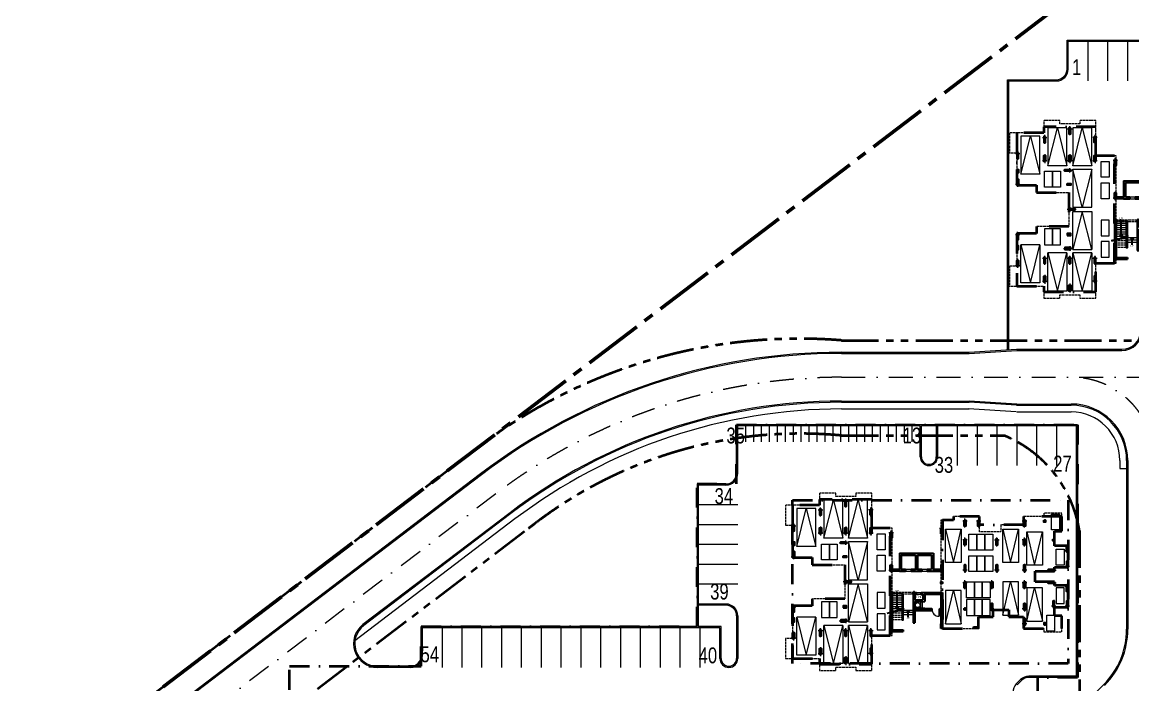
# Model space of a CAD drawing. Header units: inches. Extents: x 5542223 to 12533222, y 497239 to 5189502.
# Drawn here: x 6603708 to 6743745, y 2156532 to 2240072 of the extents above; entities that cross this region are included whole.
import ezdxf

# ---------------------------------------------------------------- set-up
doc = ezdxf.new("R2010")
doc.units = ezdxf.units.IN
doc.header["$MEASUREMENT"] = 0
for name, pattern in [('CENTER2', [1.125, 0.75, -0.125, 0.125, -0.125]), ('DASHDOT', [1, 0.5, -0.25, 0, -0.25]), ('HIDDEN', [0.375, 0.25, -0.125]), ('PHANTOM2', [1.25, 0.625, -0.125, 0.125, -0.125, 0.125, -0.125])]:
    doc.linetypes.add(name, pattern=pattern)
doc.layers.get('0').update_dxf_attribs({"color": 1})
for name, color, linetype, lineweight in [('aa-total', 7, 'Continuous', 30), ('Area_parking', 7, 'DASHDOT', 40), ('C_grid', 7, 'CENTER2', 13), ('col', 7, 'Continuous', 30), ('col-fill', 7, 'Continuous', 9), ('DOOR', 7, 'Continuous', 9), ('hatch', 8, 'Continuous', 9), ('new site profile', 7, 'CENTER2', 60), ('parking', 7, 'Continuous', 13), ('PARKING NO TXT', 7, 'Continuous', 9), ('PAVEMENT', 7, 'Continuous', 15), ('PROJECTION', 7, 'HIDDEN', 18), ('Road', 7, 'Continuous', 15), ('Road_center', 7, 'DASHDOT', 13), ('Road_CStone', 8, 'Continuous', 15), ('ROW', 7, 'PHANTOM2', 40), ('S_Parkingbays', 7, 'Continuous', 13), ('STAIR', 253, 'Continuous', 5), ('WALL', 7, 'Continuous', 30)]:
    doc.layers.add(name, color=color, linetype=linetype, lineweight=lineweight)
doc.styles.add('NITIN', font='ARIALN.TTF', dxfattribs={"width": 0.75})
doc.styles.add('Parking_txt', font='arial.ttf', dxfattribs={"width": 0.75})

# ---------------------------------------------------------------- blocks, each defined once
blk = doc.blocks.new('col')
at = {"layer": 'col', "linetype": 'Continuous', "ltscale": 10}
blk.add_hatch(color=256, dxfattribs=at).paths.add_polyline_path([(-115, -115), (115, -115), (115, 635), (-115, 635)])
at = {"layer": 'C_grid', "linetype": 'Continuous', "ltscale": 10}
for p, q in [((282, 0), (-287, 0)), ((0, 810), (0, -323))]:
    blk.add_line(p, q, dxfattribs=at)
at = {"layer": 'col', "linetype": 'Continuous', "ltscale": 10}
blk.add_lwpolyline([(-115, -115), (115, -115), (115, 635), (-115, 635)], close=True, dxfattribs=at)
blk = doc.blocks.new('DOOR_LEFT')
at = {"layer": 'DOOR'}
for p, q in [((-0.46, 0), (-0.46, 0.88)), ((-0.42, 0.88), (-0.46, 0.88)), ((-0.46, 0), (-0.42, 0)), ((-0.42, 0), (-0.42, 0.88))]:
    blk.add_line(p, q, dxfattribs=at)
blk.add_arc((-0.42, 0), 0.883, 360, 90, dxfattribs=at)
blk = doc.blocks.new('C')
at = {"layer": 'col'}
blk.add_hatch(color=256, dxfattribs=at).paths.add_polyline_path([(115, 0), (-115, 0), (-115, -230), (115, -230)])
at = {"layer": 'C_grid'}
for p, q in [((0, 115), (0, -345)), ((-230, -115), (230, -115))]:
    blk.add_line(p, q, dxfattribs=at)
at = {"layer": 'col'}
blk.add_lwpolyline([(-115, 0), (115, 0), (115, -230), (-115, -230)], close=True, dxfattribs=at)
blk = doc.blocks.new('Res_F')
at = {"layer": 'col', "linetype": 'Continuous', "ltscale": 10}
for points in [[(-15392, 989), (-15623, 989), (-15623, 1439), (-15392, 1439)], [(-9252, -556), (-9252, -326), (-8802, -326), (-8802, -556)], [(-8802, -6656), (-8802, -6886), (-9252, -6886), (-9252, -6656)], [(-15392, -8651), (-15623, -8651), (-15623, -8201), (-15392, -8201)]]:
    blk.add_hatch(color=256, dxfattribs=at).paths.add_polyline_path(points)
at = {"layer": 'col'}
for points in [[(3300, -3610), (3300, -3840), (3070, -3840), (3070, -3610)], [(3070, -9505), (3070, -8905), (3300, -8905), (3300, -9505)], [(7210, -9275), (7810, -9275), (7810, -9505), (7210, -9505)], [(16290, -8790), (16060, -8790), (16060, -9020), (16290, -9020)]]:
    blk.add_hatch(color=256, dxfattribs=at).paths.add_polyline_path(points)
at = {"layer": 'col', "linetype": 'Continuous'}
blk.add_hatch(color=256, dxfattribs=at).paths.add_polyline_path([(-420, -6980), (-420, -7210), (1040, -7210), (1040, -6980)])
at = {"layer": 'col-fill', "ltscale": 5}
h = blk.add_hatch(color=256, dxfattribs=at)
h.paths.add_polyline_path([(2145, -2260), (1365, -2260), (1365, -2030), (1915, -2030), (1915, -230), (115, -230), (115, -2030), (-115, -2030), (-115, -230), (-1915, -230), (-1915, -2030), (-1365, -2030), (-1365, -2260), (-2145, -2260), (-2145, 0), (2145, 0)])
h.paths.add_polyline_path([(665, -2260), (-665, -2260), (-665, -2030), (665, -2030)], flags=17)
h = blk.add_hatch(color=256, dxfattribs=at)
h.paths.add_polyline_path([(-190, -8776), (-420, -8776), (-420, -8026), (-190, -8026)])
h.paths.add_polyline_path([(-190, -8026), (-420, -8026), (-420, -7210), (-190, -7210)])
at = {"color": 0, "linetype": 'ByBlock', "lineweight": -2}
for p, q in [((-2445, -7026), (-2632, -6839)), ((-2257, -6839), (-2445, -7026)), ((-1047, -7212), (-1234, -7399)), ((-859, -7399), (-1047, -7212))]:
    blk.add_line(p, q, dxfattribs=at)
at = {"ltscale": 10}
blk.add_line((-1047, -8083), (-1047, -7212), dxfattribs=at)
blk.add_lwpolyline([(-2445, -7026), (-2445, -4864)], dxfattribs=at)
for points in [[(-1670, -5101), (-1820, -5101), (-1820, -8401), (-1670, -8401)], [(-1720, -5151), (-1770, -5151), (-1770, -8351), (-1720, -8351)]]:
    blk.add_lwpolyline(points, close=True, dxfattribs=at)
at = {"layer": 'col', "linetype": 'Continuous', "ltscale": 10}
for points in [[(-15623, 1439), (-15392, 1439), (-15392, 989), (-15623, 989)], [(-9252, -326), (-8802, -326), (-8802, -556), (-9252, -556)], [(-9252, -6886), (-8802, -6886), (-8802, -6656), (-9252, -6656)], [(-15623, -8651), (-15392, -8651), (-15392, -8201), (-15623, -8201)]]:
    blk.add_lwpolyline(points, close=True, dxfattribs=at)
for points in [[(-3070, 2439), (-3070, 2069), (-3300, 2069), (-3300, 2669)], [(-3300, 2669), (-3070, 2669)]]:
    blk.add_lwpolyline(points, dxfattribs=at)
at = {"layer": 'col'}
for points in [[(18920, 930), (19150, 930), (19150, 180), (18920, 180)], [(18920, -1780), (19150, -1780), (19150, -1030), (18920, -1030)], [(3300, -3610), (3300, -3840), (3070, -3840), (3070, -3610)], [(18920, -4090), (19150, -4090), (19150, -4840), (18920, -4840)], [(-420, -7210), (1040, -7210), (1040, -6980), (-420, -6980)], [(18920, -6800), (19150, -6800), (19150, -6050), (18920, -6050)], [(3070, -9505), (3070, -8905), (3300, -8905), (3300, -9505)], [(7210, -9275), (7810, -9275), (7810, -9505), (7210, -9505)], [(16060, -9020), (16290, -9020), (16290, -8790), (16060, -8790)]]:
    blk.add_lwpolyline(points, close=True, dxfattribs=at)
at = {"layer": 'hatch', "ltscale": 10}
for p, q in [((-1365, -2030), (1365, -2030)), ((-1365, -2260), (1365, -2260)), ((10, -4950), (610, -4950)), ((10, -5180), (610, -5180)), ((510, -6110), (510, -6980)), ((740, -6110), (740, -6980))]:
    blk.add_line(p, q, dxfattribs=at)
at = {"layer": 'PROJECTION', "ltscale": 500}
for p, q in [((-420, -4950), (-3070, -4950)), ((-420, -5180), (-3070, -5180)), ((-1820, -7576), (-3070, -7576)), ((-1820, -7851), (-3070, -7851)), ((-1820, -8126), (-3070, -8126)), ((-1820, -8401), (-3070, -8401))]:
    blk.add_line(p, q, dxfattribs=at)
for points in [[(-3070, 3154), (-5628, 3154), (-5628, 7584), (-7658, 7584), (-7658, 7169), (-10178, 7169), (-10178, 7584), (-12208, 7584), (-12208, 6054), (-16523, 6054), (-16523, 3539), (-15623, 3539), (-15623, -556), (-13143, -556), (-13143, -1456), (-9033, -1456), (-9033, -3606), (-9033, -5756), (-13143, -5756), (-13143, -6656), (-15623, -6656), (-15623, -10751), (-16523, -10751), (-16523, -13266), (-12208, -13266), (-12208, -14796), (-10178, -14796), (-10178, -14381), (-7658, -14381), (-7658, -14796), (-5628, -14796), (-5628, -10366), (-3070, -10366), (-3070, -9881)], [(3070, -9505), (7810, -9505), (7810, -8040), (9690, -8040), (9690, -7140), (11630, -7140), (11630, -8040), (13510, -8040), (13510, -9505), (16060, -9505), (16060, -9920), (18320, -9920), (18320, -7905), (17420, -7905), (17420, -6800), (19150, -6800), (19150, -4090), (17420, -4090), (17420, -3610), (14970, -3610), (14970, -2260), (17420, -2260), (17420, -1780), (19150, -1780), (19150, 930), (17420, 930), (17420, 2795), (18320, 2795), (18320, 5055), (16060, 5055), (16060, 4640), (13510, 4640), (13510, 3590), (10625, 3590), (10625, 2690), (7960, 2690), (7960, 4640), (4685, 4640), (4685, 4155), (3070, 4155)]]:
    blk.add_lwpolyline(points, close=True, dxfattribs=at)
at = {"layer": 'PROJECTION', "linetype": 'Continuous'}
blk.add_circle((153, -6543), 306, dxfattribs=at)
at = {"layer": 'STAIR'}
for p, q in [((-1820, -5101), (-3070, -5101)), ((-1820, -5376), (-3070, -5376)), ((-1820, -5651), (-3070, -5651)), ((-1820, -5926), (-3070, -5926)), ((-1820, -6201), (-3070, -6201)), ((-1820, -6476), (-3070, -6476)), ((-1820, -6751), (-3070, -6751)), ((-1820, -7026), (-3070, -7026)), ((-1820, -7301), (-3070, -7301)), ((-420, -7210), (-1670, -7210)), ((-420, -7485), (-1670, -7485)), ((-420, -7760), (-1670, -7760))]:
    blk.add_line(p, q, dxfattribs=at)
for points in [[(-3709, -7507), (-2493, -7196), (-2444, -7293), (-2444, -7068), (-2368, -7158), (-1534, -6876)], [(-3682, -7609), (-2466, -7298), (-2416, -7395), (-2416, -7170), (-2341, -7260), (-1507, -6979)]]:
    blk.add_lwpolyline(points, dxfattribs=at)
at = {"layer": 'WALL'}
for p, q in [((-2145, 0), (-2145, -2260)), ((-2145, 0), (2145, 0)), ((2145, 0), (2145, -2260)), ((-1915, -230), (-1915, -2030)), ((-1915, -230), (-115, -230)), ((-115, -230), (-115, -2030)), ((115, -230), (115, -2030)), ((115, -230), (1915, -230)), ((1915, -230), (1915, -2030)), ((-2145, -2260), (-1365, -2260)), ((-1915, -2030), (-1365, -2030)), ((-1365, -2030), (-1365, -2260)), ((-665, -2030), (-665, -2260)), ((-665, -2030), (-115, -2030)), ((-665, -2260), (665, -2260)), ((115, -2030), (665, -2030)), ((665, -2030), (665, -2260)), ((1365, -2030), (1365, -2260)), ((1365, -2030), (1915, -2030)), ((1365, -2260), (2145, -2260)), ((-420, -4950), (-420, -8776)), ((-420, -4950), (10, -4950)), ((-190, -5180), (-190, -5880)), ((-190, -5180), (10, -5180)), ((10, -5180), (10, -4950)), ((610, -5180), (610, -4950)), ((610, -4950), (1040, -4950)), ((610, -5180), (810, -5180)), ((810, -5180), (810, -5880)), ((1040, -4950), (1040, -6110)), ((1040, -4950), (2145, -4950)), ((-190, -5880), (810, -5880)), ((-190, -6110), (1040, -6110)), ((-190, -6110), (-190, -8776)), ((-190, -6980), (1955, -6980)), ((2955, -6980), (3070, -6980)), ((-420, -7210), (1955, -7210)), ((-420, -8026), (-190, -8026)), ((2955, -7210), (3070, -7210)), ((-3070, -9651), (-1670, -9651)), ((-1670, -9651), (-1670, -9881)), ((-420, -8776), (-190, -8776)), ((-3300, -9881), (-1670, -9881))]:
    blk.add_line(p, q, dxfattribs=at)
at = {"layer": 'WALL', "ltscale": 10}
for p, q in [((-3300, -2030), (-2145, -2030)), ((-3300, -2260), (-3300, -2030)), ((-2145, -2260), (-3300, -2260)), ((2145, -2030), (3070, -2030)), ((2145, -2260), (3070, -2260)), ((-3300, -4836), (-3070, -4836)), ((-3300, -4836), (-3300, -9881)), ((-3070, -4836), (-3070, -9651)), ((1040, -5180), (3070, -5180)), ((2145, -4950), (3300, -4950)), ((3070, -5180), (3070, -6980)), ((3300, -4950), (3300, -8905)), ((1955, -6980), (1955, -7210)), ((2955, -6980), (2955, -7210)), ((3070, -7210), (3070, -8905)), ((-3300, -9881), (-3070, -9881))]:
    blk.add_line(p, q, dxfattribs=at)
at = {"layer": 'aa-total', "linetype": 'Continuous', "ltscale": 10, "rotation": 180}
blk.add_blockref('col', (-305, -5065), dxfattribs=at)
at = {"layer": 'col', "linetype": 'Continuous'}
for p, rotation in [((-12092, 5454), 180), ((-8917, 6569), 180), ((-15507, 3459), 180), ((-3185, -5066), 180), ((-15507, -6771), 180), ((-8917, -8536), 90), ((-12092, -9766), 180), ((-8917, -9766), 180), ((-5742, -9766), 180)]:
    blk.add_blockref('col', p, dxfattribs=dict(at, rotation=rotation))
at = {"layer": 'col', "linetype": 'Continuous', "xscale": -1}
for p, rotation in [((-5743, 5454), 180), ((-3185, 2554), 180), ((-8917, 1324), 90), ((-8917, -3606), 270)]:
    blk.add_blockref('col', p, dxfattribs=dict(at, rotation=rotation))
at = {"layer": 'col', "xscale": -1}
for p, rotation in [((6115, 4040), 180), ((7845, 4040), 180), ((13625, 4040), 180), ((3185, 3095), 180), ((6115, 1675), 180), ((13625, 1675), 180), ((17305, -2145), 90), ((6115, -3725), 180), ((9495, -3725), 180), ((13625, -3725), 180), ((17305, -3725), 90), ((19035, -4205), 180)]:
    blk.add_blockref('col', p, dxfattribs=dict(at, rotation=rotation))
at = {"layer": 'col'}
for name, p in [('C', (16175, 4155)), ('C', (17305, 1790)), ('col', (19035, 295)), ('col', (3185, -2145)), ('col', (6115, -2145)), ('col', (10130, -2145)), ('col', (13625, -2145)), ('col', (19035, -1665)), ('col', (3185, -7025)), ('C', (6115, -6910)), ('col', (9495, -7025)), ('col', (13625, -7025)), ('col', (17305, -6685)), ('col', (19035, -6685)), ('col', (13625, -8905))]:
    blk.add_blockref(name, p, dxfattribs=at)
at = {"layer": 'col', "linetype": 'Continuous', "xscale": -1}
for p in [(-12092, 2554), (-8917, 2554), (-5742, 2554), (-15507, -441), (-3185, -2146), (-3185, -9766), (-15507, -10671), (-12092, -12666), (-8917, -13781)]:
    blk.add_blockref('col', p, dxfattribs=at)
at = {"layer": 'col', "linetype": 'Continuous'}
blk.add_blockref('col', (-5743, -12666), dxfattribs=at)
at = {"layer": 'DOOR', "xscale": 999.9999999403954, "yscale": 999.9999999417923, "zscale": 999.9999999417923, "rotation": 180}
blk.add_blockref('DOOR_LEFT', (2416, -7066), dxfattribs=at)
at = {"layer": 'PROJECTION', "ltscale": 500, "rotation": 180}
blk.add_blockref('col', (10130, 1675), dxfattribs=at)
at = {"style": 'NITIN'}
for p in [(-2647, -4850), (-1271, -8314)]:
    blk.add_text('UP', height=225, dxfattribs=at).set_placement(p)
at = {"layer": 'STAIR', "lineweight": 60, "style": 'NITIN'}
blk.add_text('FHR', height=280, dxfattribs=at).set_placement((2, -5650))
blk = doc.blocks.new('A$C54637D1A')
at = {"layer": 'parking', "linetype": 'Continuous', "ltscale": 10}
for p, q in [((2400, 4800), (0, 4800)), ((0, 4800), (0, 0)), ((2400, 0), (2400, 4800)), ((2400, 0), (0, 0))]:
    blk.add_line(p, q, dxfattribs=at)
blk.add_lwpolyline([(0, 0), (1200, 4800), (2400, 0)], dxfattribs=at)

msp = doc.modelspace()

# ---------------------------------------------------------------- linework, layer by layer
msp.add_circle((6864263.374, 1819279.277), 1322040.52)
at = {"layer": 'Area_parking', "ltscale": 5000}
for p, q in [((6739101.133, 2226862.199), (6732521.133, 2226862.199)), ((6732521.133, 2226862.199), (6732521.146, 2226132.199)), ((6739101.133, 2223232.199), (6739101.133, 2226862.199)), ((6732521.146, 2226132.199), (6729105.133, 2226132.139)), ((6729105.133, 2226132.139), (6729105.133, 2219522.199)), ((6741428.633, 2223232.199), (6739101.133, 2223232.199)), ((6741428.633, 2209712.199), (6741428.633, 2223232.199)), ((6729105.133, 2219522.199), (6731586.133, 2219522.199)), ((6731586.133, 2219522.199), (6731586.133, 2218622.199)), ((6731586.133, 2218622.199), (6735696.133, 2218622.199)), ((6735696.133, 2218622.199), (6735696.133, 2214322.199)), ((6735696.133, 2214322.199), (6731586.133, 2214322.199)), ((6731586.133, 2214322.199), (6731586.133, 2213422.199)), ((6729105.133, 2213422.199), (6729105.133, 2206812.199)), ((6731586.133, 2213422.199), (6729105.133, 2213422.199)), ((6739101.133, 2209712.199), (6741428.633, 2209712.199)), ((6739101.133, 2206082.199), (6739101.133, 2209712.199)), ((6729105.133, 2206812.199), (6732521.133, 2206812.199)), ((6732521.133, 2206812.199), (6732521.133, 2206082.199)), ((6732521.133, 2206082.199), (6739101.133, 2206082.199)), ((6693794.633, 2189328.154), (6736767.133, 2189328.154)), ((6693794.633, 2181857.199), (6693794.633, 2189328.154)), ((6736767.133, 2189328.154), (6736767.133, 2157468.154)), ((6688794.633, 2181857.199), (6693794.633, 2181857.199)), ((6688794.633, 2163877.199), (6688794.633, 2181857.199)), ((6704259.646, 2179177.199), (6700843.633, 2179177.139)), ((6700843.633, 2179177.139), (6700843.633, 2172567.199)), ((6700844.133, 2179807.199), (6735617.133, 2179807.199)), ((6700844.133, 2159227.199), (6700844.133, 2179807.199)), ((6710839.633, 2179907.199), (6704259.633, 2179907.199)), ((6704259.633, 2179907.199), (6704259.646, 2179177.199)), ((6710839.633, 2176277.199), (6710839.633, 2179907.199)), ((6735617.133, 2179807.199), (6735617.133, 2159227.199)), ((6724427.133, 2177763.154), (6721152.133, 2177763.154)), ((6721152.133, 2177763.154), (6721152.133, 2177278.154)), ((6724427.133, 2176713.154), (6724427.133, 2177763.154)), ((6729977.133, 2177763.154), (6729977.133, 2176713.154)), ((6734787.133, 2177763.154), (6729977.133, 2177763.154)), ((6734787.133, 2175918.154), (6734787.133, 2177763.154)), ((6713167.133, 2176277.199), (6710839.633, 2176277.199)), ((6713167.133, 2162757.199), (6713167.133, 2176277.199)), ((6721152.133, 2177278.154), (6719767.133, 2177278.154)), ((6719767.133, 2177278.154), (6719767.133, 2163618.154)), ((6729977.133, 2176713.154), (6724427.133, 2176713.154)), ((6733887.133, 2175918.154), (6734787.133, 2175918.154)), ((6733887.133, 2174053.197), (6733887.133, 2175918.154)), ((6735617.133, 2174053.197), (6733887.133, 2174053.197)), ((6735617.133, 2171343.197), (6735617.133, 2174053.197)), ((6700843.633, 2172567.199), (6703324.633, 2172567.199)), ((6703324.633, 2172567.199), (6703324.633, 2171667.199)), ((6703324.633, 2171667.199), (6707434.633, 2171667.199)), ((6707434.633, 2171667.199), (6707434.633, 2167367.199)), ((6731437.133, 2170863.154), (6733887.133, 2170863.154)), ((6731437.133, 2169513.135), (6731437.133, 2170863.154)), ((6733887.133, 2171343.197), (6735617.133, 2171343.197)), ((6733887.133, 2170863.154), (6733887.133, 2171343.197)), ((6733887.133, 2169513.154), (6731437.133, 2169513.135)), ((6733887.133, 2169033.12), (6733887.133, 2169513.154)), ((6735617.133, 2169033.12), (6733887.133, 2169033.12)), ((6735617.133, 2166323.12), (6735617.133, 2169033.12)), ((6700843.633, 2166467.199), (6700843.633, 2159857.199)), ((6703324.633, 2166467.199), (6700843.633, 2166467.199)), ((6707434.633, 2167367.199), (6703324.633, 2167367.199)), ((6703324.633, 2167367.199), (6703324.633, 2166467.199)), ((6724277.133, 2163618.154), (6724277.133, 2165083.154)), ((6724277.133, 2165083.154), (6726157.133, 2165083.154)), ((6726157.133, 2165083.154), (6726157.133, 2165983.154)), ((6726157.133, 2165983.154), (6728097.133, 2165983.154)), ((6728097.133, 2165983.154), (6728097.133, 2165083.154)), ((6728097.133, 2165083.154), (6729977.133, 2165083.154)), ((6729977.133, 2165083.154), (6729977.133, 2163618.154)), ((6733887.133, 2166323.12), (6735617.133, 2166323.12)), ((6733887.133, 2165218.08), (6733887.133, 2166323.12)), ((6734787.133, 2165218.08), (6733887.133, 2165218.08)), ((6734787.133, 2163618.154), (6734787.133, 2165218.08)), ((6654033.133, 2163877.199), (6688794.633, 2163877.199)), ((6654033.133, 2158877.199), (6654033.133, 2163877.199)), ((6719767.133, 2163618.154), (6724277.133, 2163618.154)), ((6729977.133, 2163618.154), (6734787.133, 2163618.154)), ((6710839.633, 2162757.199), (6713167.133, 2162757.199)), ((6710839.633, 2159127.199), (6710839.633, 2162757.199)), ((6700843.633, 2159857.199), (6704259.633, 2159857.199)), ((6704259.633, 2159857.199), (6704259.633, 2159127.199)), ((6637432.133, 2158877.199), (6654033.133, 2158877.199)), ((6637432.133, 2135897.199), (6637432.133, 2158877.199)), ((6735617.133, 2159227.199), (6700844.133, 2159227.199)), ((6704259.633, 2159127.199), (6710839.633, 2159127.199)), ((6731740.97, 2157468.154), (6731740.97, 2155158.223)), ((6736767.133, 2157468.154), (6731740.97, 2157468.154))]:
    msp.add_line(p, q, dxfattribs=at)
at = {"layer": 'new site profile', "ltscale": 10000}
msp.add_lwpolyline([(6761787.132, 2262957.199), (6513967.133, 2074507.199), (6410217.133, 1970957.199), (6410217.133, 1920957.199), (6513967.133, 1920957.199), (6761787.133, 1920957.199)], dxfattribs=at)
at = {"layer": 'parking'}
for points in [[(6739764.883, 2220517.199), (6739764.883, 2222517.199), (6740764.883, 2222517.199), (6740764.883, 2220517.199)], [(6732627.061, 2219291.124), (6732627.061, 2221291.124), (6733627.061, 2221291.124), (6733627.061, 2219291.124)], [(6733627.061, 2219291.124), (6733627.061, 2221291.124), (6734627.061, 2221291.124), (6734627.061, 2219291.124)], [(6739764.883, 2217817.199), (6739764.883, 2219817.199), (6740764.883, 2219817.199), (6740764.883, 2217817.199)], [(6732627.061, 2214015.756), (6732627.061, 2212015.756), (6733627.061, 2212015.756), (6733627.061, 2214015.756)], [(6733627.061, 2214015.756), (6733627.061, 2212015.756), (6734627.061, 2212015.756), (6734627.061, 2214015.756)], [(6739764.883, 2215127.199), (6739764.883, 2213127.199), (6740764.883, 2213127.199), (6740764.883, 2215127.199)], [(6739764.883, 2212427.199), (6739764.883, 2210427.199), (6740764.883, 2210427.199), (6740764.883, 2212427.199)], [(6733501.512, 2176058.08), (6733501.512, 2178058.08), (6734501.512, 2178058.08), (6734501.512, 2176058.08)], [(6711503.383, 2173562.199), (6711503.383, 2175562.199), (6712503.383, 2175562.199), (6712503.383, 2173562.199)], [(6723089.633, 2173502.715), (6723089.633, 2175502.715), (6724089.633, 2175502.715), (6724089.633, 2173502.715)], [(6724089.633, 2173502.715), (6724089.633, 2175502.715), (6725089.633, 2175502.715), (6725089.633, 2173502.715)], [(6725089.633, 2173502.715), (6725089.633, 2175502.715), (6726089.633, 2175502.715), (6726089.633, 2173502.715)], [(6704486.664, 2172271.114), (6704486.664, 2174271.114), (6705486.664, 2174271.114), (6705486.664, 2172271.114)], [(6705486.664, 2172271.114), (6705486.664, 2174271.114), (6706486.664, 2174271.114), (6706486.664, 2172271.114)], [(6734090.448, 2171614.215), (6734090.448, 2173614.215), (6735090.448, 2173614.215), (6735090.448, 2171614.215)], [(6711503.383, 2170862.199), (6711503.383, 2172862.199), (6712503.383, 2172862.199), (6712503.383, 2170862.199)], [(6723089.633, 2170802.715), (6723089.633, 2172802.715), (6724089.633, 2172802.715), (6724089.633, 2170802.715)], [(6724089.633, 2170802.715), (6724089.633, 2172802.715), (6725089.633, 2172802.715), (6725089.633, 2170802.715)], [(6725089.633, 2170802.715), (6725089.633, 2172802.715), (6726089.633, 2172802.715), (6726089.633, 2170802.715)], [(6722772.133, 2167513.154), (6722772.133, 2169513.154), (6723772.133, 2169513.154), (6723772.133, 2167513.154)], [(6723772.133, 2167513.154), (6723772.133, 2169513.154), (6724772.133, 2169513.154), (6724772.133, 2167513.154)], [(6724772.133, 2167513.154), (6724772.133, 2169513.154), (6725772.133, 2169513.154), (6725772.133, 2167513.154)], [(6711503.383, 2168172.199), (6711503.383, 2166172.199), (6712503.383, 2166172.199), (6712503.383, 2168172.199)], [(6734090.448, 2168762.075), (6734090.448, 2166762.075), (6735090.448, 2166762.075), (6735090.448, 2168762.075)], [(6704486.664, 2166995.745), (6704486.664, 2164995.745), (6705486.664, 2164995.745), (6705486.664, 2166995.745)], [(6705486.664, 2166995.745), (6705486.664, 2164995.745), (6706486.664, 2164995.745), (6706486.664, 2166995.745)], [(6722772.133, 2167283.154), (6722772.133, 2165283.154), (6723772.133, 2165283.154), (6723772.133, 2167283.154)], [(6723772.133, 2167283.154), (6723772.133, 2165283.154), (6724772.133, 2165283.154), (6724772.133, 2167283.154)], [(6724772.133, 2167283.154), (6724772.133, 2165283.154), (6725772.133, 2165283.154), (6725772.133, 2167283.154)], [(6711503.383, 2165472.199), (6711503.383, 2163472.199), (6712503.383, 2163472.199), (6712503.383, 2165472.199)], [(6732888.914, 2163304.913), (6732888.914, 2165304.913), (6733888.914, 2165304.913), (6733888.914, 2163304.913)]]:
    msp.add_lwpolyline(points, close=True, dxfattribs=at)
at = {"layer": 'parking', "ltscale": 10}
for points in [[(6720142.132, 2176159.071), (6721117.132, 2171959.071), (6722092.132, 2176159.071)], [(6727369.632, 2176159.071), (6728344.632, 2171959.071), (6729319.632, 2176159.071)], [(6730392.133, 2175814.215), (6731367.133, 2171614.215), (6732342.133, 2175814.215)], [(6727369.632, 2165313.135), (6728344.632, 2169513.135), (6729319.632, 2165313.135)], [(6720142.132, 2164217.238), (6721117.132, 2168417.238), (6722092.132, 2164217.238)], [(6730392.133, 2164562.094), (6731367.133, 2168762.094), (6732342.133, 2164562.094)]]:
    msp.add_lwpolyline(points, dxfattribs=at)
for points in [[(6722092.132, 2176159.071), (6722092.132, 2171959.071), (6720142.132, 2171959.071), (6720142.132, 2176159.071)], [(6729319.632, 2176159.071), (6729319.632, 2171959.071), (6727369.632, 2171959.071), (6727369.632, 2176159.071)], [(6732342.133, 2175814.215), (6732342.133, 2171614.215), (6730392.133, 2171614.215), (6730392.133, 2175814.215)], [(6729319.632, 2165313.135), (6729319.632, 2169513.135), (6727369.632, 2169513.135), (6727369.632, 2165313.135)], [(6722092.132, 2164217.238), (6722092.132, 2168417.238), (6720142.132, 2168417.238), (6720142.132, 2164217.238)], [(6732342.133, 2164562.094), (6732342.133, 2168762.094), (6730392.133, 2168762.094), (6730392.133, 2164562.094)]]:
    msp.add_lwpolyline(points, close=True, dxfattribs=at)
at = {"layer": 'PAVEMENT', "ltscale": 6000}
for p, q in [((6707002.844, 2191307.199), (6723105.633, 2191307.199)), ((6729043.255, 2190934.147), (6723043.255, 2191309.147)), ((6729105.633, 2190932.199), (6735992.133, 2190932.199)), ((6742117.133, 2184807.199), (6742117.133, 2183807.199)), ((6742117.133, 2183807.199), (6743117.133, 2183807.199)), ((6665842.397, 2177434.989), (6645663.32, 2162090.194))]:
    msp.add_line(p, q, dxfattribs=at)
for centre, radius, start, end in [((6707002.844, 2123307.199), 68000, 90, 127.25048241), ((6735992.133, 2184807.199), 6125, 0, 90)]:
    msp.add_arc(centre, radius, start, end, dxfattribs=at)
at = {"layer": 'Road'}
for p, q in [((6735605.633, 2237662.199), (6760605.633, 2237662.199)), ((6735605.633, 2234162.199), (6735605.633, 2237662.199)), ((6728105.633, 2198769.992), (6728105.633, 2232662.199)), ((6728105.633, 2232662.199), (6734105.633, 2232662.199)), ((6723105.633, 2198307.199), (6729105.633, 2198682.199)), ((6729105.633, 2191932.199), (6723105.633, 2192307.199)), ((6693944.633, 2183207.199), (6693944.633, 2189178.154)), ((6716944.633, 2189178.154), (6693944.633, 2189178.154)), ((6716944.633, 2185264.404), (6716944.633, 2189178.154)), ((6736617.133, 2189178.154), (6719117.133, 2189178.154)), ((6719117.133, 2189178.154), (6719117.133, 2185264.404)), ((6736617.133, 2189178.154), (6736617.133, 2157618.154)), ((6692444.633, 2181707.199), (6688944.633, 2181707.199)), ((6688944.633, 2181707.199), (6688944.633, 2166707.199)), ((6692444.633, 2166707.199), (6688944.633, 2166707.199)), ((6693944.633, 2165207.199), (6693944.633, 2159857.949)), ((6691683.133, 2163727.199), (6654183.133, 2163727.199)), ((6654183.133, 2160227.199), (6654183.133, 2163727.199)), ((6691683.133, 2159857.949), (6691683.133, 2163727.199)), ((6652683.133, 2158727.199), (6648490.109, 2158727.199)), ((6729053.964, 2156637.86), (6729594.919, 2157178.814)), ((6736617.133, 2157618.154), (6730655.579, 2157618.154))]:
    msp.add_line(p, q, dxfattribs=at)
at = {"layer": 'Road', "ltscale": 6000}
for p, q in [((6729105.633, 2198682.199), (6742378.633, 2198682.199)), ((6707002.844, 2198307.199), (6723105.633, 2198307.199)), ((6707002.844, 2192307.199), (6723105.633, 2192307.199)), ((6729105.633, 2191932.199), (6735992.133, 2191932.199)), ((6743117.133, 2184807.199), (6743117.133, 2163529.456)), ((6661605.292, 2183006.967), (6515943.618, 2072241.321)), ((6665237.096, 2178230.986), (6646674.207, 2164115.19))]:
    msp.add_line(p, q, dxfattribs=at)
at = {"layer": 'Road'}
for centre, radius, start, end in [((6734105.633, 2234162.199), 1500, 270, 0), ((6718030.883, 2185264.404), 1086.25, 180, 0), ((6692444.633, 2183207.199), 1500, 270, 0), ((6692444.633, 2165207.199), 1500, 0, 90), ((6733117.133, 2163529.456), 10000, 315, 0), ((6652683.133, 2160227.199), 1500, 270, 0), ((6692813.883, 2159857.949), 1130.75, 180, 0), ((6730114.624, 2155577.199), 1500, 134.99999985, 224.99999951), ((6730655.579, 2156118.154), 1500, 90, 134.99999989)]:
    msp.add_arc(centre, radius, start, end, dxfattribs=at)
at = {"layer": 'Road', "ltscale": 6000}
for centre, radius, start, end in [((6742378.633, 2201182.199), 2500, 270, 0), ((6742378.633, 2201182.199), 2350, 270, 0), ((6707002.844, 2123307.199), 75000, 90, 127.25048241), ((6707002.844, 2123307.199), 69000, 90, 127.25048241), ((6735992.133, 2184807.199), 7125, 0, 90), ((6648490.109, 2161727.199), 3000, 127.25048241, 270)]:
    msp.add_arc(centre, radius, start, end, dxfattribs=at)
at = {"layer": 'Road_center', "ltscale": 6000}
for p, q in [((6707002.844, 2195307.199), (6907488.227, 2195307.199)), ((6663421.194, 2180618.977), (6517920.103, 2069975.442))]:
    msp.add_line(p, q, dxfattribs=at)
for centre, radius, start, end in [((6707002.844, 2123307.199), 72000, 90, 127.25048241), ((6735992.133, 2184807.199), 10500, 0, 90)]:
    msp.add_arc(centre, radius, start, end, dxfattribs=at)
at = {"layer": 'Road_CStone', "ltscale": 6000}
for p, q in [((6735455.633, 2237812.199), (6758728.633, 2237812.199)), ((6735455.633, 2234162.199), (6735455.633, 2237812.199)), ((6727955.633, 2198760.617), (6727955.633, 2232812.199)), ((6727955.633, 2232812.199), (6734105.633, 2232812.199)), ((6723100.95, 2198457.199), (6729100.95, 2198832.199)), ((6729100.95, 2198832.199), (6742378.633, 2198832.199)), ((6707002.844, 2198457.199), (6723100.95, 2198457.199)), ((6707002.844, 2192157.199), (6723100.95, 2192157.199)), ((6729100.95, 2191782.199), (6723100.95, 2192157.199)), ((6729100.95, 2191782.199), (6735992.133, 2191782.199)), ((6736767.133, 2189328.154), (6693794.633, 2189328.154)), ((6693794.633, 2183207.199), (6693794.633, 2189328.154)), ((6717094.633, 2185264.404), (6717094.633, 2189178.154)), ((6718967.133, 2189178.154), (6717094.633, 2189178.154)), ((6718967.133, 2189178.154), (6718967.133, 2185264.404)), ((6736767.133, 2189328.154), (6736767.133, 2157468.154)), ((6742967.133, 2184807.199), (6742967.133, 2163529.456)), ((6661514.497, 2183126.367), (6515852.823, 2072360.72)), ((6688794.633, 2181857.199), (6688794.633, 2163877.199)), ((6692444.633, 2181857.199), (6688794.633, 2181857.199)), ((6665327.891, 2178111.586), (6646765.002, 2163995.791)), ((6692444.633, 2166557.199), (6688944.633, 2166557.199)), ((6688944.633, 2166557.199), (6688944.633, 2163877.199)), ((6693794.633, 2165207.199), (6693794.633, 2159857.949)), ((6688794.633, 2163877.199), (6654033.133, 2163877.199)), ((6654033.133, 2160227.2), (6654033.133, 2163877.199)), ((6691833.133, 2163877.199), (6688944.633, 2163877.199)), ((6691833.133, 2159857.949), (6691833.133, 2163877.199)), ((6652683.133, 2158877.199), (6648490.109, 2158877.199)), ((6729160.03, 2156531.794), (6729700.985, 2157072.748)), ((6736767.133, 2157468.154), (6730655.579, 2157468.154)), ((6714465.494, 2130947.813), (6740082.135, 2156564.454))]:
    msp.add_line(p, q, dxfattribs=at)
for centre, radius, start, end in [((6734105.633, 2234162.199), 1350, 270, 0), ((6707002.844, 2123307.199), 75150, 90, 127.25048241), ((6707002.844, 2123307.199), 68850, 90, 127.25048241), ((6735992.133, 2184807.199), 6975, 0, 90), ((6718030.883, 2185264.404), 936.25, 180, 0), ((6692444.633, 2183207.199), 1350, 270, 0), ((6692444.633, 2165207.199), 1350, 0, 90), ((6648490.109, 2161727.199), 2850, 127.25048241, 270), ((6733117.133, 2163529.456), 9850, 315, 0), ((6652683.133, 2160227.199), 1350, 270, 0), ((6692813.883, 2159857.949), 980.75, 180, 0), ((6730655.579, 2156118.154), 1350, 90, 134.99999989)]:
    msp.add_arc(centre, radius, start, end, dxfattribs=at)
at = {"layer": 'ROW', "ltscale": 7500}
for p, q in [((6707002.844, 2199957.199), (6907488.227, 2199957.199)), ((6707002.844, 2187957.199), (6727517.133, 2187957.199)), ((6659789.39, 2185394.958), (6513967.133, 2074507.199)), ((6667052.998, 2175842.995), (6521873.073, 2065443.685)), ((6737017.133, 2175957.199, 0), (6737017.133, 1944957.199, 0))]:
    msp.add_line(p, q, dxfattribs=at)
for centre, radius, start, end in [((6701718.424, 2133271.804), 66894.447, 85.46911929, 128.81397881), ((6701847.6, 2133028.222), 55170.364, 84.63833043, 129.0999832), ((6721583.725, 2173499.501), 15627.872, 9.04811171, 67.68685906)]:
    msp.add_arc(centre, radius, start, end, dxfattribs=at)
at = {"layer": 'S_Parkingbays'}
for p, q in [((6738105.633, 2232662.199), (6738105.633, 2237662.199)), ((6740605.633, 2232662.199), (6740605.633, 2237662.199)), ((6743105.633, 2232662.199), (6743105.633, 2237662.199)), ((6694944.633, 2187178.154), (6694944.633, 2189178.154)), ((6695944.633, 2187178.154), (6695944.633, 2189178.154)), ((6696944.633, 2187178.154), (6696944.633, 2189178.154)), ((6697944.633, 2187178.154), (6697944.633, 2189178.154)), ((6698944.633, 2187178.154), (6698944.633, 2189178.154)), ((6699944.633, 2187178.154), (6699944.633, 2189178.154)), ((6700944.633, 2187178.154), (6700944.633, 2189178.154)), ((6701944.633, 2187178.154), (6701944.633, 2189178.154)), ((6702944.633, 2187178.154), (6702944.633, 2189178.154)), ((6703944.633, 2187178.154), (6703944.633, 2189178.154)), ((6704944.633, 2187178.154), (6704944.633, 2189178.154)), ((6705944.633, 2187178.154), (6705944.633, 2189178.154)), ((6706944.633, 2187178.154), (6706944.633, 2189178.154)), ((6707944.633, 2187178.154), (6707944.633, 2189178.154)), ((6708944.633, 2187178.154), (6708944.633, 2189178.154)), ((6709944.633, 2187178.154), (6709944.633, 2189178.154)), ((6710944.633, 2187178.154), (6710944.633, 2189178.154)), ((6711944.633, 2187178.154), (6711944.633, 2189178.154)), ((6712944.633, 2187178.154), (6712944.633, 2189178.154)), ((6713944.633, 2187178.154), (6713944.633, 2189178.154)), ((6714944.633, 2187178.154), (6714944.633, 2189178.154)), ((6715944.633, 2187178.154), (6715944.633, 2189178.154)), ((6721617.133, 2189178.154), (6721617.133, 2184178.154)), ((6724117.133, 2189178.154), (6724117.133, 2184178.154)), ((6726617.133, 2189178.154), (6726617.133, 2184178.154)), ((6729117.133, 2189178.154), (6729117.133, 2184178.154)), ((6731617.133, 2189178.154), (6731617.133, 2184178.154)), ((6734117.133, 2189178.154), (6734117.133, 2184178.154)), ((6693944.633, 2179207.199), (6688944.633, 2179207.199)), ((6693944.633, 2176707.199), (6688944.633, 2176707.199)), ((6693944.633, 2174207.199), (6688944.633, 2174207.199)), ((6693944.633, 2171707.199), (6688944.633, 2171707.199)), ((6693944.633, 2169207.199), (6688944.633, 2169207.199)), ((6656683.133, 2158727.199), (6656683.133, 2163727.199)), ((6659183.133, 2158727.199), (6659183.133, 2163727.199)), ((6661683.133, 2158727.199), (6661683.133, 2163727.199)), ((6664183.133, 2158727.199), (6664183.133, 2163727.199)), ((6666683.133, 2158727.199), (6666683.133, 2163727.199)), ((6669183.133, 2158727.199), (6669183.133, 2163727.199)), ((6671683.133, 2158727.199), (6671683.133, 2163727.199)), ((6674183.133, 2158727.199), (6674183.133, 2163727.199)), ((6676683.133, 2158727.199), (6676683.133, 2163727.199)), ((6679183.133, 2158727.199), (6679183.133, 2163727.199)), ((6681683.133, 2158727.199), (6681683.133, 2163727.199)), ((6684183.133, 2158727.199), (6684183.133, 2163727.199)), ((6686683.133, 2158727.199), (6686683.133, 2163727.199)), ((6689183.133, 2158727.199), (6689183.133, 2163727.199))]:
    msp.add_line(p, q, dxfattribs=at)

# ---------------------------------------------------------------- block references
at = {"layer": 'col'}
for p in [(6744728.633, 2220078.154), (6716467.133, 2173123.154)]:
    msp.add_blockref('Res_F', p, dxfattribs=at)
at = {"layer": 'parking', "ltscale": 10}
for p in [(6733048.346, 2221962.199), (6736166.201, 2221962.199), (6729628.588, 2220925.247), (6704786.846, 2175007.199), (6707904.701, 2175007.199), (6701367.088, 2173970.247)]:
    msp.add_blockref('A$C54637D1A', p, dxfattribs=at)
at = {"layer": 'parking', "ltscale": 10, "rotation": 180}
for p in [(6738566.201, 2221537.199), (6738566.201, 2221537.199), (6710304.701, 2174582.199), (6710304.701, 2174582.199)]:
    msp.add_blockref('A$C54637D1A', p, dxfattribs=at)
at = {"layer": 'parking', "ltscale": 10, "xscale": -1}
for p in [(6738566.201, 2211407.199), (6710304.701, 2164452.199)]:
    msp.add_blockref('A$C54637D1A', p, dxfattribs=at)
at = {"layer": 'parking', "ltscale": 10, "xscale": -1, "rotation": 180}
for p in [(6729628.588, 2212019.152), (6733048.346, 2210982.199), (6736166.201, 2210982.199), (6701367.088, 2165064.152), (6704786.846, 2164027.199), (6707904.701, 2164027.199)]:
    msp.add_blockref('A$C54637D1A', p, dxfattribs=at)

# ---------------------------------------------------------------- texts
at = {"layer": 'PARKING NO TXT', "style": 'Parking_txt', "width": 0.75}
for s, p in [('1', (6736080.605, 2233403.451)), ('35', (6692503.346, 2186963.121, 0)), ('13', (6714733.227, 2186963.121, 0)), ('33', (6718769.592, 2183257.722, 0)), ('27', (6733711.901, 2183415.009, 0)), ('34', (6691010.967, 2179323.569, 0)), ('39', (6690455.348, 2167285.158, 0)), ('54', (6653939.49, 2159375.586, 0)), ('40', (6689005.26, 2159243.76, 0))]:
    msp.add_text(s, height=2000, dxfattribs=at).set_placement(p)

doc.saveas('drawing.dxf')
